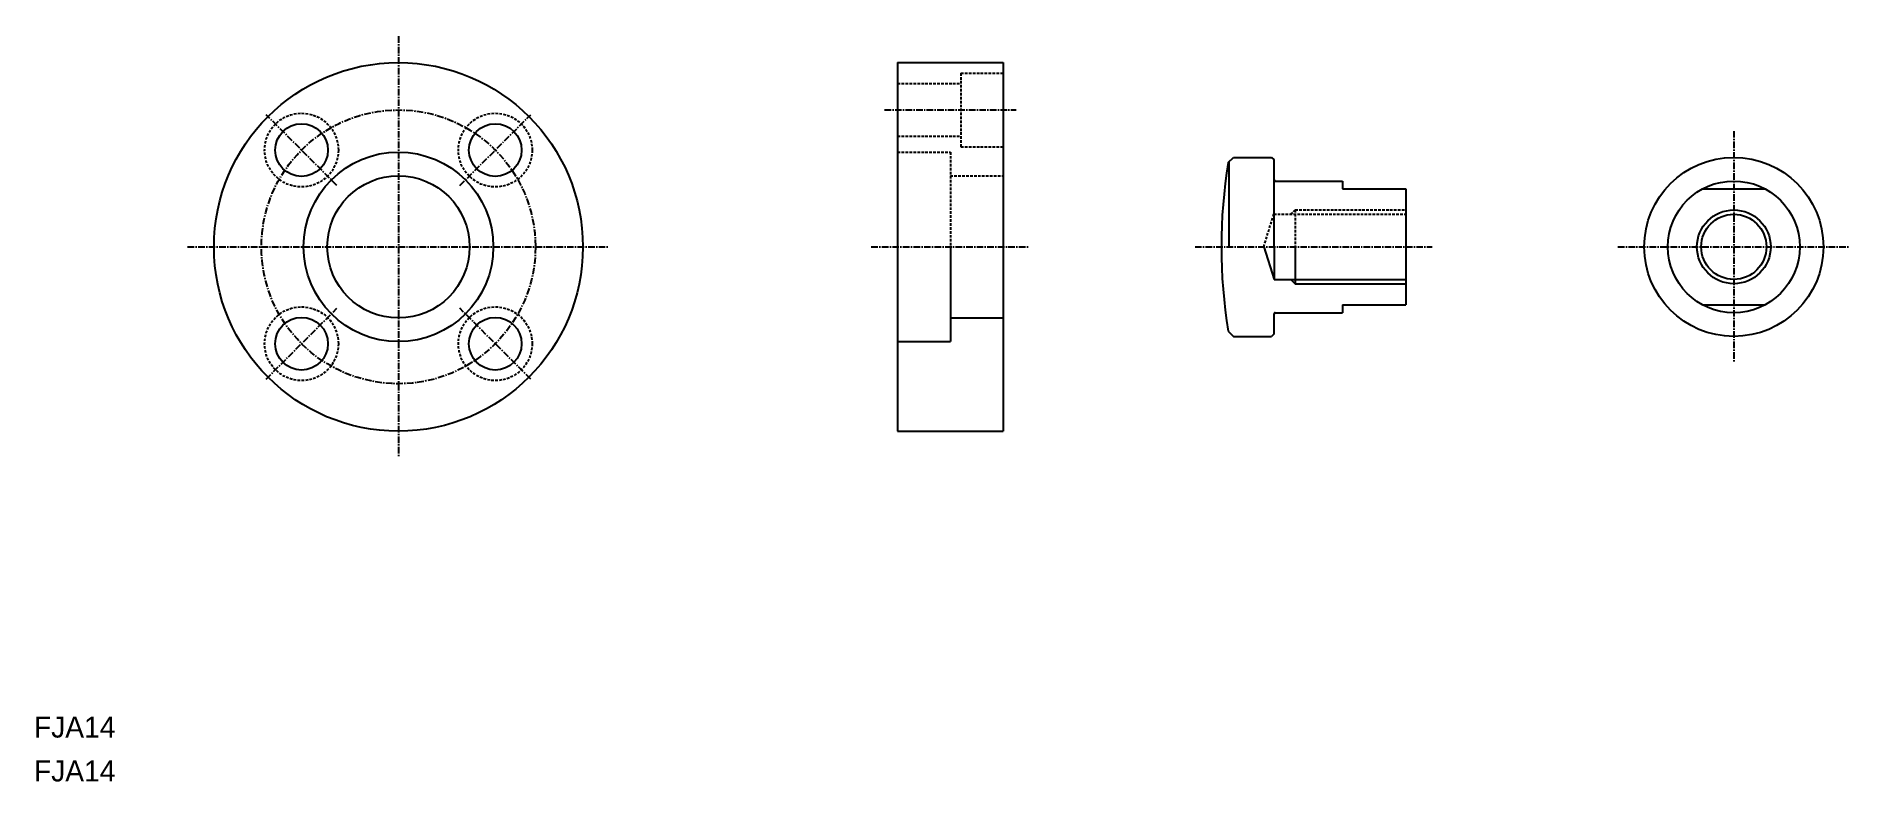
# Model space of a CAD drawing. Extents: x 0 to 345, y 0 to 142.
import ezdxf

# ---------------------------------------------------------------- set-up
doc = ezdxf.new("R2010")
doc.units = 0
doc.linetypes.add('CENTER', pattern=[2, 1.25, -0.25, 0.25, -0.25])
doc.linetypes.add('DASHED', pattern=[0.75, 0.5, -0.25])
doc.layers.get('0').update_dxf_attribs({"linetype": 'CONTINUOUS'})
doc.layers.add('CENTER', color=1, linetype='CENTER')

msp = doc.modelspace()

# ---------------------------------------------------------------- linework, layer by layer
at = {"color": 7, "linetype": 'CONTINUOUS'}
for p, q in [((163.91, 136.52), (163.91, 66.52)), ((163.91, 136.52), (183.91, 136.52)), ((183.91, 136.52), (183.91, 66.52)), ((226.63, 117.52), (227.63, 118.52)), ((226.79, 101.52), (226.79, 117.68)), ((227.63, 118.52), (234.84, 118.52)), ((234.84, 118.52), (235.34, 118.02)), ((235.34, 101.52), (235.34, 118.02)), ((235.54, 114.02), (248.34, 114.02)), ((248.34, 114.02), (248.34, 112.52)), ((248.34, 112.52), (260.34, 112.52)), ((260.34, 112.52), (260.34, 90.52)), ((316.65, 112.52), (328.52, 112.52)), ((163.91, 101.52), (163.91, 101.52)), ((173.91, 101.52), (173.91, 83.52)), ((233.38, 101.52), (235.34, 95.33)), ((235.34, 101.52), (235.34, 95.33)), ((239.34, 101.52), (239.34, 94.52)), ((235.34, 95.33), (260.34, 95.33)), ((248.34, 90.52), (248.34, 89.02)), ((248.34, 90.52), (260.34, 90.52)), ((316.65, 90.52), (328.52, 90.52)), ((173.91, 88.02), (183.91, 88.02)), ((235.34, 85.02), (235.34, 88.82)), ((235.54, 89.02), (248.34, 89.02)), ((163.91, 83.52), (173.91, 83.52)), ((226.63, 85.52), (227.63, 84.52)), ((227.63, 84.52), (234.84, 84.52)), ((235.34, 85.02), (234.84, 84.52)), ((163.91, 66.52), (183.91, 66.52))]:
    msp.add_line(p, q, dxfattribs=at)
at = {"color": 3, "linetype": 'DASHED'}
for p, q in [((175.91, 134.52), (183.91, 134.52)), ((175.91, 134.52), (175.91, 120.52)), ((163.91, 132.52), (175.91, 132.52)), ((163.91, 122.52), (175.91, 122.52)), ((175.91, 120.52), (183.91, 120.52)), ((163.91, 119.52), (173.91, 119.52)), ((173.91, 119.52), (173.91, 101.52)), ((173.91, 115.02), (183.91, 115.02)), ((233.38, 101.52), (235.28, 107.7)), ((235.28, 107.7), (260.34, 107.7)), ((238.53, 107.7), (239.34, 108.52)), ((239.34, 108.52), (260.34, 108.52)), ((239.34, 108.52), (239.34, 101.52))]:
    msp.add_line(p, q, dxfattribs=at)
msp.add_line((163.91, 119.02), (163.91, 119.02))
at = {"color": 3, "linetype": 'CONTINUOUS'}
for p, q in [((238.53, 95.33), (239.34, 94.52)), ((239.34, 94.52), (260.34, 94.52))]:
    msp.add_line(p, q, dxfattribs=at)
at = {"color": 7, "linetype": 'CONTINUOUS'}
for centre, radius in [((69.17, 101.52), 35), ((50.78, 119.9), 5), ((87.55, 119.9), 5), ((69.17, 101.52), 18), ((322.59, 101.52), 17), ((69.17, 101.52), 13.5), ((322.59, 101.52), 12.5), ((322.59, 101.52), 6.19), ((50.78, 83.13), 5), ((87.55, 83.13), 5)]:
    msp.add_circle(centre, radius, dxfattribs=at)
at = {"color": 3, "linetype": 'DASHED'}
for centre in [(50.78, 119.9), (87.55, 119.9), (50.78, 83.13), (87.55, 83.13)]:
    msp.add_circle(centre, 7, dxfattribs=at)
at = {"color": 3, "linetype": 'CONTINUOUS'}
msp.add_circle((322.59, 101.52), 7, dxfattribs=at)
at = {"color": 7, "linetype": 'CONTINUOUS'}
for centre, radius, start, end in [((325.34, 101.52), 100, 170.7931, 189.2069), ((235.54, 114.22), 0.2, 180, 270), ((235.54, 88.82), 0.2, 90, 180)]:
    msp.add_arc(centre, radius, start, end, dxfattribs=at)
at = {"layer": 'CENTER', "color": 1, "linetype": 'CENTER'}
for p, q in [((69.17, 141.52), (69.17, 61.52)), ((161.41, 127.52), (186.41, 127.52)), ((57.5, 113.18), (44.06, 126.62)), ((80.83, 113.18), (94.27, 126.62)), ((322.59, 123.52), (322.59, 79.52)), ((29.17, 101.52), (109.17, 101.52)), ((158.91, 101.52), (188.91, 101.52)), ((220.34, 101.52), (265.34, 101.52)), ((300.59, 101.52), (344.59, 101.52)), ((44.06, 76.41), (57.5, 89.85)), ((94.27, 76.41), (80.83, 89.85))]:
    msp.add_line(p, q, dxfattribs=at)
msp.add_circle((69.17, 101.52), 26, dxfattribs=at)

# ---------------------------------------------------------------- texts
at = {"color": 7, "linetype": 'CONTINUOUS'}
for p in [(0, 8.33), (0, 0)]:
    msp.add_text('FJA14', height=4, dxfattribs=at).set_placement(p)

doc.saveas('drawing.dxf')
